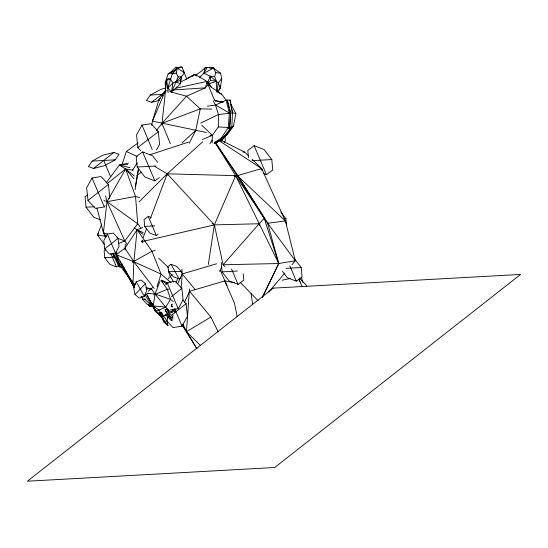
<?xml version="1.0" encoding="UTF-8"?>
<svg xmlns="http://www.w3.org/2000/svg" width="548" height="548" viewBox="0 0 548 548"><rect width="100%" height="100%" fill="white"/><g stroke="black" fill="none" stroke-linecap="round" stroke-linejoin="round"><path stroke-width="0.82" d="M202.411 139.48L212.371 135.329L218.316 126.937L218.433 114.518L215.501 105.031L213.295 100.777M118.669 259.115L116.265 254.683L116.299 253.108M212.172 142.795L212.371 135.329L201.664 125.163M134.644 286.412L133.02 283.419L133.822 261.725L137.137 229.715L142.631 227.605M229.386 130.493L231.831 127.259L232.482 112.84L229.982 100.044L227.132 100.12L230.496 113.203L229.386 130.493L221.796 139.185L214.549 143.234M207.315 106.168L215.501 105.031L226.064 100.257L227.338 100.106L230.694 113.189L229.585 130.486L221.995 139.178L214.371 143.35M161.845 125.006L166.64 80.316L168.133 78.446L170.558 79.118L172.853 83.063L171.558 91.996L167.825 87.913L166.64 80.316L170.558 79.118L172.408 73.857L177.292 68.199L180.196 66.788L182.025 67.137L186.491 78.206M125.054 249.936L125.273 244.045M229.585 130.486L228.283 127.458L229.372 113.011L226.064 100.257M181.128 288.227L182.224 273.932L181.936 269.232M189.45 288.94L186.498 331.656L196.951 348.781M105.545 195.917L107.018 201.698L103.421 232.619L105.511 237.305M172.908 314.73L172.764 319.436M183.087 70.802L184.532 72.809L181.573 76.556L180.641 83.7L171.558 91.996L178.086 76.987L176.216 73.117L177.292 68.199L176.079 66.966L171.545 71.48L168.12 73.925L165.249 82.604L165.517 90.516L152.474 121.129L151.734 125.266M217.816 91.537L220.296 88.365L221.693 78.631L220.597 73.192L213.405 68.082L210.822 67.712M208.302 264.472L214.371 224.892L235.674 175.655L236.955 175.216L285.378 220.954L295.31 260.766L291.988 264.677M216.905 91.619L218.268 82.844L221.693 78.631L221.193 78.617M150.529 302.284L155.242 311.1L161.701 317.1L155.707 310.915L153.2 305.853L155.057 294.029L159.948 281.364M135.116 189.731L138.521 168.798M135.37 186.478L138.404 168.839M199.349 77.59L203.897 73.24L204.829 67.979L207.302 67.349L213.405 68.082L214.528 69.267M223.029 137.343L227.297 134.5L233.496 126.102L235.887 113.552L230.866 104.182M189.183 143.309L195.746 130.451L200.267 108.847L186.526 96.222L169.558 91.612M134.822 285.104L133.02 283.419L116.265 254.683L116.868 252.21M165.181 314.915L167.996 316.648L166.948 320.772L167.914 325.567L163.612 321.765L159.605 312.778L161.078 314.881M167.133 90.954L165.517 90.516L158.968 99.558L152.474 121.129L206.459 132.5M168.106 92.646L167.825 87.913L172.853 83.063L175.785 81.823L180.641 83.7L180.367 80.46L181.573 76.556L178.086 76.987M176.216 73.117L172.408 73.857L170.99 73.254L171.545 71.48L172.976 70.665M167.825 87.913L170.558 79.118M115.155 253.053L119.944 264.807L119.313 266.753L124.17 267.938M157.016 286.577L161.078 274.096L151.947 251.272L137.137 229.715L134.178 228.064M122.074 164.393L126.335 151.488L138.11 142.939M216.748 91.564L216.357 81.378L214.638 76.412L215.891 72.672L213.405 68.082L209.507 68.034M176.093 283.035L177.436 279.007M142.247 240.086L141.644 241.682L142.864 242.867M143.144 237.695L146.453 228.906M150.364 218.529L167.202 173.805L202.705 141.809M101.764 223.892L97.462 235.003L104.531 244.62M207.61 82.83L210.172 76.22L214.638 76.412M136.192 281.802L133.678 287.816L135.013 294.564L139.411 298.091L144.302 296.345L146.816 290.33L145.48 283.583L141.083 280.055L136.192 281.802L144.302 296.345M177.621 283.83L182.224 273.932L216.529 263.821M184.279 302.715L189.594 291.289L224.714 280.939L234.784 282.686M236.674 175.812L236.955 175.216L214.987 142.014M262.458 297.187L278.747 263.526L267.664 223.276L237.791 175.538L215.049 141.953M262.444 297.146L278.747 263.526L264.252 218.323L237.791 175.538L261.649 168.572L285.378 220.954L285.385 222.666M108.984 198.445L109.758 197.033L108.401 184.443L101.065 176.552L92.05 177.97L86.639 187.875L88.002 200.465L95.331 208.356L104.346 206.939L105.12 205.521M107.353 234.051L103.784 240.593L104.682 248.895L109.518 254.108L115.47 253.169L119.039 246.634L118.142 238.325L113.306 233.112L107.353 234.051L115.47 253.169M165.866 284.796L167.092 282.562L175.237 281.275L181.868 288.412L183.094 299.79L178.203 308.743L170.058 310.024M166.845 320.902L173.052 327.588L182.066 326.163L187.478 316.258L186.114 303.674L182.731 300.03M167.277 317.943L167.996 316.648M217.282 142.644L218.09 141.185M156.481 149.947L159.605 144.323L158.324 131.726L151.043 123.745L142.014 125.054L136.541 134.89L137.822 147.487L140.624 150.556M224.221 142.788L225.392 140.678L224.961 136.479M219.358 271.363L221.851 266.965M127.211 244.531L124.793 240.997L107.018 201.698L125.622 168.996L133.096 170.154M217.282 91.838L220.296 88.365L218.268 82.844L210.172 76.22L203.897 73.24L207.302 67.349M209.863 143.768L212.042 140.103M166.64 80.316L165.249 82.604L165.839 84.933M98.359 233.564L97.462 235.003L105.791 236.318M132.15 170.894L137.123 162.962M160.708 314.881L155.707 310.915L150.529 302.188L155.242 311.1L159.098 310.134L165.667 307.133L170.531 299.379L167.339 289.228L161.043 280.46M118.06 256.512L116.265 254.683L124.965 248.23L137.137 229.715L143.206 232.66M214.138 143.007L221.508 137.692L228.283 127.458L229.831 127.115M92.187 161.091L88.344 166.565L93.496 168.462L104.62 165.667L115.203 159.817L119.046 154.337L113.895 152.447L102.771 155.242L92.187 161.091L115.203 159.817M165.722 88.118L160.948 89.303L150.33 95.064L146.446 100.448L151.584 102.305L159.543 100.339M106.243 182.758L119.293 165.14L128.362 163.071M118.539 243.497L124.793 240.997L137.719 223.803L135.541 196.465L125.622 168.996L119.293 165.14L127.622 164.489M221.248 141.391L227.954 132.568M156.29 130.753L161.948 123.348L186.526 96.222L205.493 87.824L208.028 84.556L206.973 81.392L194.958 74.357L185.923 79.193M173.421 309.195L170.839 312.483L165.667 307.133L155.057 294.029L151.33 288.686L152.556 287.501M171.476 312.483L173.552 309.901M221.796 139.185L231.831 127.259L233.496 126.102M268.712 292.07L284.782 273.157M208.069 83.159L210.644 80.289L210.172 76.22M135.013 294.564L145.48 283.583M168.044 278.918L172.134 274.63M142.85 240.469L141.644 241.682L214.371 224.892L259.142 223.748L264.252 218.323L236.955 175.216M139.151 201.828L167.202 173.805L235.674 175.655L267.664 223.276L295.31 260.766L278.747 263.526L223.091 264.766L214.371 224.892L167.202 173.805L154.837 166.503M181.573 76.556L175.785 81.823L180.367 80.46M182.018 142.905L195.746 130.451M158.968 99.558L160.352 98.592M148.357 291.18L151.33 288.686M170.99 73.254L177.292 68.199L182.025 67.137M107.182 183.676L125.622 168.996L134.192 175.908M93.496 168.462L113.895 152.447M88.002 200.465L108.401 184.443M136.767 175.771L141.418 172.12M104.682 248.895L118.142 238.325M112.395 257.327L114.347 255.793M171.332 296.687L181.868 288.412M167.626 318.189L168.9 317.189M172.093 314.682L186.114 303.674M151.584 102.305L164.4 92.454M137.822 147.487L158.324 131.726M157.66 162.393L152.515 155.694L142.576 151.906L136.24 156.598L137.219 167.024L144.932 177.079L154.872 180.867L159.31 177.579M87.591 194.91L85.056 196.787L86.029 207.213L93.749 217.268L100.633 219.892M151.159 217.542L148.248 216.433L144.062 219.529L144.706 226.406L149.803 233.044L156.358 235.544L158.153 234.222M105.949 249.539L104.154 250.868L104.798 257.745L109.888 264.383L116.45 266.883L118.841 265.116M263.376 173.517L266.438 174.682L272.774 169.99L271.794 159.564L264.081 149.508L254.142 145.72L247.799 150.412L248.477 157.632M221.221 262.451L222.104 271.877L229.078 280.966L238.065 284.391L243.792 280.151L243.202 273.863M282.378 271.246L287.358 277.733L296.345 281.158L302.071 276.918L301.188 267.493L294.714 259.053M195.677 75.275L201.561 71.069L204.829 67.979L206.384 68M153.81 294.92L167.339 289.228L169.024 289.214M192.184 76.295L194.958 74.357L196.835 76.069M181.607 272.925L181.313 271.445L176.614 266.342L171.003 264.294L167.763 266.506L168.805 271.685L173.504 276.788L179.114 278.836L180.408 277.946M215.241 142.617L216.672 141.706M223.194 136.986L227.297 134.5M218.282 332.04L210.877 317.059L186.498 331.656L182.21 324.861M175.853 69.021L177.292 68.199L184.532 72.809M181.71 81.625L194.958 74.357M203.897 73.24L213.405 68.082M214.241 143.323L221.995 139.178L221.508 137.692M172.483 304.25L171.277 304.894L171.894 306.401M234.14 176.422L235.674 175.655L278.747 263.526M168.12 73.925L170.428 72.809M200.616 123.108L218.433 114.518L230.694 113.189M165.907 315.148L167.435 314.422M163.331 316.018L167.085 314.251M119.875 261.334L134.452 287.762L123.917 268.808L123.416 267.136L124.704 269.609L124.417 268.821M169.407 318.546L172.606 317.224L166.777 308.969L165.071 309.75L169.407 318.546L171.442 320.744M148.851 293.153L145.021 294.646L151.864 306.209L150.084 306.531L148.385 304.647M113.292 253.286L119.944 264.807L122.252 263.972M122.396 265.684L119.313 266.753L112.381 253.251M132.226 262.273L151.947 251.272L155.207 250.505M149.947 154.748L188.581 142.083M208.589 83.817L216.357 81.378L210.644 80.289M163.612 321.765L166.948 320.772L160.961 312.319L162.372 313.182M123.917 268.808L124.704 269.609L123.917 268.061M175.47 88.324L206.973 81.392L211.672 87.481L221.741 94.27L226.317 100.359M282.158 280.192L290.529 278.446M230.496 113.203L232.482 112.84L235.887 113.552M103.942 200.534L107.018 201.698L135.541 196.465L139.658 197.575M267.664 223.276L285.378 220.954M208.637 84.097L210.247 83.885M220.221 102.202L223.584 101.88M148.44 304.592L150.084 306.531L153.036 306.284M173.175 89.995L205.493 87.824L206.973 81.392L207.644 82.871M150.33 95.064L161.838 94.427L162.496 96.003M137.219 167.024L156.125 165.976M252.066 160.66L271.794 159.564M86.029 207.213L94.256 206.76M144.706 226.406L154.837 225.851M284.207 218.679L285.892 218.584L286.536 225.468M104.798 257.745L114.922 257.183M222.104 271.877L237.311 271.034M285.988 268.335L301.188 267.493M168.805 271.685L181.313 271.445M146.117 288.96L151.145 288.865M142.09 297.009L142.535 299.229L145.658 299.167M209.925 135.342L212.371 135.329M211.891 109.114L200.267 108.847L161.948 123.348L170.366 143.761M218.316 126.937L228.283 127.458M229.633 127.129L231.831 127.259M243.031 151.974L244.716 152.125L248.347 155.653M147.631 293.331L155.057 294.029L170.531 299.379L173.127 301.469M150.542 302.092L153.2 305.853L165.667 307.133M215.891 72.672L220.597 73.192M119.944 264.807L122.362 265.266M119.293 165.14L129.992 167.681M216.179 100.62L222.707 102.202M134.507 286.631L123.882 268.732L133.02 283.419L135.452 284.172M146.001 287.453L150.871 288.967M214.891 100.49L220.419 102.188M107.381 234.167L103.421 232.619L96.969 208.158M116.882 237.894L124.793 240.997M116.265 254.683L133.822 261.725L161.078 274.096L171.01 282.686M161.331 280.117L168.27 283.158M126.335 151.488L137.185 156.488M221.782 140.678L244.716 152.125M216.604 91.55L221.741 94.27M215.501 105.031L229.372 113.011M212.165 223.591L214.371 224.892M168.188 309.88L166.777 308.969L172.195 320.936M171.003 311.702L172.408 312.613M218.864 140.555L261.649 168.572L262.095 170.209M161.235 280.254L166.64 284.001M107.018 201.698L137.719 223.803L140.85 227.845M146.782 294.584L153.2 305.853L159.098 310.134L161.42 314.292M137.137 229.715L143.117 234.4M211.672 87.481L208.028 84.556L214.213 99.38L215.837 101.312M150.515 301.859L147.104 295.434M158.749 258.204L168.531 267.643M251.97 159.173L261.649 168.572L261.992 170.223M299.201 278.014L306.072 284.83L306.517 286.44M200.431 345.473L186.498 331.656L182.916 324.046M144.672 298.927L151.864 306.209M224.872 266.595L223.091 264.766L259.142 223.748L259.642 225.358M240.284 282.419L258.074 300.681M142.535 299.229L147.234 304.332L152.844 306.38L152.029 304.928M141.014 296.461L142.713 298.345M159.605 312.778L164.448 321.525L167.914 325.567L167.106 324.101M125.622 168.996L133.787 178.634M141.864 296.824L142.959 298.119M182.224 273.932L194.992 289.392M189.594 291.289L210.877 317.059M280.795 211.946L285.892 218.584M154.214 288.474L133.822 261.725L124.965 248.23M149.056 305.181L150.084 306.531M120.697 266.602L130.801 280.343M170.64 318.025L165.071 309.75L166.866 312.545M172.195 306.257L171.277 304.894L172.271 307.127M174.024 308.983L175.394 311.031M106.223 236.846L103.421 232.619L103.188 230.085M215.206 142.809L235.674 175.655M182.265 325.019L196.876 348.727M173.702 282.138L170.038 275.877L168.394 271.144M171.003 264.294L179.114 278.836M124.204 268.726L134.5 287.762M112.881 253.423L119.313 266.753L117.861 262.752M173.271 309.36L174.928 313.079M220.371 270.479L227.091 285.796M224.714 280.939L234.462 303.154L237.174 316.641M254.142 145.72L266.438 174.682M289.803 265.759L296.345 281.158M231.523 268.993L238.065 284.391M142.576 151.906L154.872 180.867M148.248 216.433L156.358 235.544M167.092 282.562L178.203 308.743M174.942 309.394L182.066 326.163M103.695 160.454L110.6 176.709M92.05 177.97L104.346 206.939M110.833 253.649L116.45 266.883M142.014 125.054L152.221 149.563M299.009 279.179L302.181 286.844M298.941 279.459L299.893 281.761M173.134 309.421L174.059 311.682M174.928 308.497L175.545 310.024M167.202 173.805L167.825 175.401M160.961 312.319L164.448 321.525M131.828 280.261L133.02 283.419M152.515 303.476L153.2 305.853M301.359 277.124L302.907 282.754M229.982 100.044L232.482 112.84M251.1 293.728L252.69 304.674M220.234 85.933L220.296 88.365M273.301 288.132L27.4 481.213L274.699 467.506L520.6 274.425L273.301 288.132"/></g></svg>
